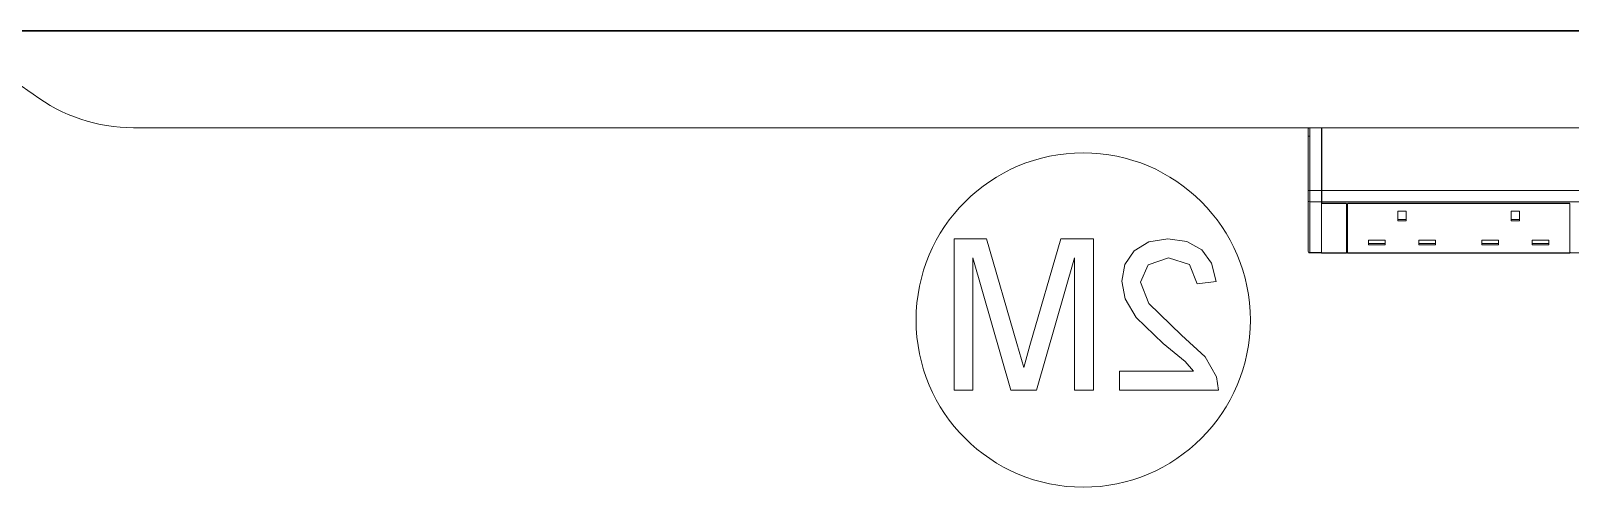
# Model space of a CAD drawing. Header units: millimetres. Extents: x 155927 to 317870, y -36033 to 97293.
# Drawn here: x 176345 to 177266, y 20733 to 21006 of the extents above; entities that cross this region are included whole.
import ezdxf

# ---------------------------------------------------------------- set-up
doc = ezdxf.new("R2010")
doc.units = ezdxf.units.MM
doc.header["$MEASUREMENT"] = 0
doc.layers.add('I-FURN', color=8, linetype='CONTINUOUS', lineweight=9)
doc.layers.add('I-WALL', color=7, linetype='CONTINUOUS', lineweight=9)

msp = doc.modelspace()

# ---------------------------------------------------------------- linework, layer by layer
at = {"layer": 'I-FURN'}
for p, q in [((177110.66, 20947.61), (176406.96, 20947.61)), ((176406.96, 20947.61), (177110.66, 20947.61)), ((177109.66, 20946.61), (177109.66, 20946.62)), ((177109.66, 20909.59), (177109.66, 20946.61)), ((177109.66, 20946.61), (177109.66, 20942.62)), ((177110.66, 20947.62), (177117.66, 20947.62)), ((177110.66, 20947.61), (177110.66, 20910.15)), ((177110.66, 20947.61), (177117.66, 20947.61)), ((177117.66, 20947.61), (177117.66, 20910.15)), ((177117.78, 20947.62), (177281.68, 20947.62)), ((177281.68, 20947.61), (177117.78, 20947.61)), ((177117.78, 20910.15), (177117.78, 20947.61)), ((177110.66, 20942.62), (177109.66, 20942.62)), ((177109.66, 20942.62), (177109.66, 20904.05)), ((177109.66, 20904.05), (177109.66, 20909.59)), ((177110.66, 20910.15), (177110.66, 20903.23)), ((177110.66, 20910.15), (177117.66, 20910.15)), ((177117.66, 20910.15), (177117.66, 20903.23)), ((177281.68, 20910.15), (177117.78, 20910.15)), ((177117.78, 20903.23), (177117.78, 20910.15)), ((177109.66, 20873.77), (177109.66, 20904.05)), ((177109.66, 20873.77), (177109.66, 20904.05)), ((177110.66, 20903.23), (177110.66, 20872.96)), ((177110.66, 20903.23), (177117.66, 20903.23)), ((177117.66, 20903.23), (177117.66, 20872.96)), ((177117.72, 20902.4), (177117.72, 20904.86)), ((177132.72, 20902.4), (177117.72, 20902.4)), ((177117.72, 20902.4), (177117.72, 20872.57)), ((177281.68, 20903.23), (177117.78, 20903.23)), ((177117.78, 20903.23), (177117.78, 20902.6)), ((177117.78, 20902.6), (177132.72, 20902.6)), ((177132.72, 20872.57), (177132.72, 20902.4)), ((177133.22, 20902.6), (177266.22, 20902.6)), ((177266.22, 20902.4), (177133.22, 20902.4)), ((177133.22, 20872.57), (177133.22, 20902.4)), ((177163.33, 20891.94), (177163.33, 20897.68)), ((177168.33, 20897.68), (177163.33, 20897.68)), ((177168.33, 20891.94), (177168.33, 20897.68)), ((177231.12, 20897.68), (177236.12, 20897.68)), ((177231.12, 20891.94), (177231.12, 20897.68)), ((177236.12, 20897.68), (177236.12, 20891.94)), ((177266.22, 20872.57), (177266.22, 20902.4)), ((177168.33, 20892.68), (177163.33, 20892.68)), ((177168.33, 20891.94), (177163.33, 20891.94)), ((177236.12, 20892.68), (177231.12, 20892.68)), ((177236.12, 20891.94), (177231.12, 20891.94)), ((176917.31, 20881.16), (176897.87, 20881.16)), ((176897.87, 20881.16), (176897.87, 20790.75)), ((176935.5, 20818.54), (176917.31, 20881.16)), ((176961.77, 20881.16), (176943.27, 20817.43)), ((176981.21, 20881.16), (176961.77, 20881.16)), ((176981.21, 20790.75), (176981.21, 20881.16)), ((177014.4, 20879.35), (177005.61, 20873.92)), ((177025.84, 20881.16), (177014.4, 20879.35)), ((177037.21, 20879.53), (177025.84, 20881.16)), ((177046.01, 20874.65), (177037.21, 20879.53)), ((177145.83, 20877.6), (177145.83, 20880.47)), ((177155.83, 20880.47), (177145.83, 20880.47)), ((177155.83, 20877.6), (177155.83, 20880.47)), ((177175.83, 20877.6), (177175.83, 20880.47)), ((177185.83, 20880.47), (177175.83, 20880.47)), ((177185.83, 20877.6), (177185.83, 20880.47)), ((177213.62, 20877.6), (177213.62, 20880.47)), ((177223.62, 20880.47), (177213.62, 20880.47)), ((177223.62, 20877.6), (177223.62, 20880.47)), ((177243.62, 20877.6), (177243.62, 20880.47)), ((177253.62, 20880.47), (177243.62, 20880.47)), ((177253.62, 20877.6), (177253.62, 20880.47)), ((176909.17, 20790.75), (176909.17, 20869.86)), ((176909.17, 20869.86), (176931.88, 20790.75)), ((176947.2, 20790.75), (176969.91, 20869.86)), ((176969.91, 20869.86), (176969.91, 20790.75)), ((177005.61, 20873.92), (177000.03, 20865.81)), ((177014.07, 20865.63), (177026.09, 20869.86)), ((177026.09, 20869.86), (177038.61, 20865.73)), ((177051.93, 20866.66), (177046.01, 20874.65)), ((177109.89, 20873.15), (177109.91, 20873.12)), ((177110.66, 20872.96), (177110.66, 20872.77)), ((177110.66, 20872.96), (177117.66, 20872.96)), ((177117.66, 20872.77), (177110.66, 20872.77)), ((177117.66, 20872.77), (177110.66, 20872.77)), ((177117.66, 20872.77), (177110.66, 20872.77)), ((177117.66, 20872.96), (177117.66, 20872.77)), ((177117.72, 20872.57), (177132.72, 20872.57)), ((177281.68, 20872.77), (177117.78, 20872.77)), ((177132.72, 20872.96), (177133.22, 20872.96)), ((177133.22, 20872.57), (177266.22, 20872.57)), ((177155.83, 20878.34), (177145.83, 20878.34)), ((177155.83, 20877.6), (177145.83, 20877.6)), ((177185.83, 20878.34), (177175.83, 20878.34)), ((177185.83, 20877.6), (177175.83, 20877.6)), ((177223.62, 20878.34), (177213.62, 20878.34)), ((177223.62, 20877.6), (177213.62, 20877.6)), ((177253.62, 20878.34), (177243.62, 20878.34)), ((177253.62, 20877.6), (177243.62, 20877.6)), ((177266.22, 20872.96), (177266.72, 20872.96)), ((177000.03, 20865.81), (176998.16, 20855.95)), ((177009.47, 20855.27), (177014.07, 20865.63)), ((177038.61, 20865.73), (177043.37, 20854.32)), ((177054.67, 20855.73), (177051.93, 20866.66)), ((176998.16, 20855.95), (177000.17, 20845.23)), ((177014.34, 20842.46), (177009.47, 20855.27)), ((177043.37, 20854.32), (177054.67, 20855.73)), ((177000.17, 20845.23), (177006.85, 20834.15)), ((177033.86, 20823.64), (177014.34, 20842.46)), ((177006.85, 20834.15), (177023.04, 20818.67)), ((177048.01, 20810.53), (177033.86, 20823.64)), ((176939.54, 20804.12), (176935.5, 20818.54)), ((176943.27, 20817.43), (176939.54, 20804.12)), ((177023.04, 20818.67), (177036.04, 20807.8)), ((177036.04, 20807.8), (177041.14, 20802.05)), ((177054.87, 20798.54), (177048.01, 20810.53)), ((176996.75, 20802.05), (176996.75, 20790.75)), ((177041.14, 20802.05), (176996.75, 20802.05)), ((177056.08, 20790.75), (177054.87, 20798.54)), ((176897.87, 20790.75), (176909.17, 20790.75)), ((176931.88, 20790.75), (176947.2, 20790.75)), ((176969.91, 20790.75), (176981.21, 20790.75)), ((176996.75, 20790.75), (177056.08, 20790.75))]:
    msp.add_line(p, q, dxfattribs=at)
at = {"layer": 'I-FURN', "flags": 128}
for points in [[(177110.66, 20947.62), (177110.62, 20947.62), (177110.58, 20947.62), (177110.54, 20947.61), (177110.5, 20947.61), (177110.46, 20947.6), (177110.42, 20947.59), (177110.39, 20947.58), (177110.35, 20947.57), (177110.31, 20947.56), (177110.27, 20947.54), (177110.24, 20947.53), (177110.2, 20947.51), (177110.17, 20947.49), (177110.13, 20947.47), (177110.1, 20947.45), (177110.07, 20947.42), (177110.03, 20947.4), (177110, 20947.37), (177109.97, 20947.35), (177109.95, 20947.32), (177109.92, 20947.29), (177109.89, 20947.26), (177109.87, 20947.23), (177109.84, 20947.19), (177109.82, 20947.16), (177109.8, 20947.13), (177109.78, 20947.09), (177109.76, 20947.06), (177109.75, 20947.02), (177109.73, 20946.98), (177109.72, 20946.95), (177109.7, 20946.91), (177109.69, 20946.87), (177109.68, 20946.83), (177109.68, 20946.79), (177109.67, 20946.75), (177109.67, 20946.71), (177109.66, 20946.67), (177109.66, 20946.63), (177109.66, 20946.62)], [(177109.66, 20946.62), (177109.66, 20946.62), (177109.66, 20946.61), (177109.66, 20946.59), (177109.66, 20946.57), (177109.66, 20946.54), (177109.66, 20946.51), (177109.66, 20946.47), (177109.66, 20946.42), (177109.66, 20946.36), (177109.66, 20946.31), (177109.66, 20946.24), (177109.66, 20946.17), (177109.66, 20946.09), (177109.66, 20946.01), (177109.66, 20945.92), (177109.66, 20945.83), (177109.66, 20945.73), (177109.66, 20945.63), (177109.66, 20945.52), (177109.66, 20945.41), (177109.66, 20945.29), (177109.66, 20945.17), (177109.66, 20945.04), (177109.66, 20944.92), (177109.66, 20944.78), (177109.66, 20944.65), (177109.66, 20944.51), (177109.66, 20944.36), (177109.66, 20944.22), (177109.66, 20944.07), (177109.66, 20943.92), (177109.66, 20943.77), (177109.66, 20943.61), (177109.66, 20943.46), (177109.66, 20943.3), (177109.66, 20943.14), (177109.66, 20942.98), (177109.66, 20942.82), (177109.66, 20942.66), (177109.66, 20942.62)], [(177109.66, 20909.59), (177109.66, 20912.37), (177109.66, 20915.07), (177109.66, 20917.68), (177109.66, 20920.2), (177109.66, 20922.63), (177109.66, 20924.96), (177109.66, 20927.19), (177109.66, 20929.32), (177109.66, 20931.33), (177109.66, 20933.24), (177109.66, 20935.02), (177109.66, 20936.69), (177109.66, 20938.24), (177109.66, 20939.67), (177109.66, 20940.97), (177109.66, 20942.14), (177109.66, 20943.19), (177109.66, 20944.1), (177109.66, 20944.88), (177109.66, 20945.53), (177109.66, 20946.05), (177109.66, 20946.42), (177109.66, 20946.61)], [(177109.66, 20904.05), (177109.66, 20904.15), (177109.66, 20904.25), (177109.66, 20904.35), (177109.66, 20904.46), (177109.66, 20904.58), (177109.66, 20904.69), (177109.66, 20904.82), (177109.66, 20904.94), (177109.66, 20905.07), (177109.66, 20905.21), (177109.66, 20905.34), (177109.66, 20905.48), (177109.66, 20905.63), (177109.66, 20905.77), (177109.66, 20905.92), (177109.66, 20906.07), (177109.66, 20906.23), (177109.66, 20906.38), (177109.66, 20906.54), (177109.66, 20906.69), (177109.66, 20906.85), (177109.66, 20907.01), (177109.66, 20907.17), (177109.66, 20907.33), (177109.66, 20907.49), (177109.66, 20907.65), (177109.66, 20907.81), (177109.66, 20907.97), (177109.66, 20908.13), (177109.66, 20908.28), (177109.66, 20908.44), (177109.66, 20908.59), (177109.66, 20908.74), (177109.66, 20908.89), (177109.66, 20909.03), (177109.66, 20909.18), (177109.66, 20909.32), (177109.66, 20909.46), (177109.66, 20909.59)], [(177110.16, 20872.91), (177110.19, 20872.89), (177110.23, 20872.87), (177110.26, 20872.86), (177110.3, 20872.84), (177110.34, 20872.83), (177110.38, 20872.82), (177110.41, 20872.81), (177110.45, 20872.8), (177110.49, 20872.79), (177110.53, 20872.78), (177110.57, 20872.78), (177110.61, 20872.78), (177110.65, 20872.77), (177110.66, 20872.77)]]:
    msp.add_lwpolyline(points, dxfattribs=at)
at = {"layer": 'I-FURN'}
for centre, radius, start, end in [((176286.96, 20887.61), 100, 53.1301, 90), ((176286.96, 20887.61), 100, 53.1301, 90), ((176406.96, 21047.61), 100, 233.1301, 270), ((176406.96, 21047.61), 100, 233.1301, 270), ((176975.14, 20832.62), 100, 0, 180), ((177110.66, 20873.77), 1, 180, 195.35218), ((176975.14, 20832.62), 100, 180, 0)]:
    msp.add_arc(centre, radius, start, end, dxfattribs=at)
at = {"layer": 'I-FURN', "extrusion": (0, 0, -1)}
for centre, ratio, start_param, end_param in [((177110.66, 20946.61), 0.998113, 0, 1.570796), ((177110.66, 20909.59), 0.56467, 0, 1.570796), ((177110.66, 20904.05), 0.819152, 4.712389, 6.283185), ((177110.66, 20873.77), 0.819152, 4.712389, 6.283185)]:
    msp.add_ellipse(centre, major_axis=(-1, 0), ratio=ratio, start_param=start_param, end_param=end_param, dxfattribs=at)
at = {"layer": 'I-WALL', "lineweight": 30}
msp.add_line((172635.83, 21005.61), (178998.83, 21005.61), dxfattribs=at)

doc.saveas('drawing.dxf')
